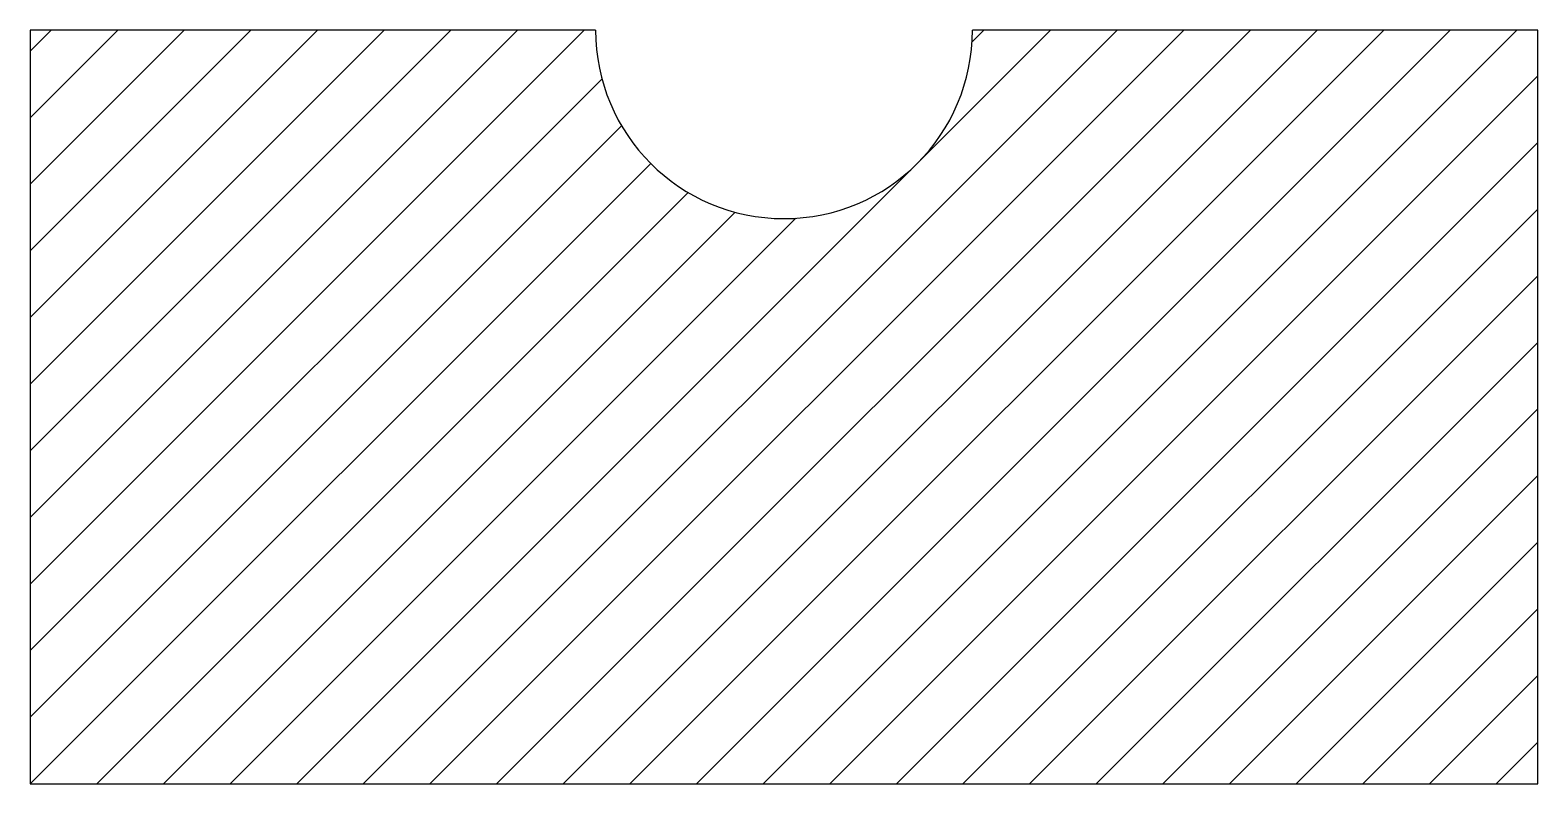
# Model space of a CAD drawing. Header units: inches. Extents: x 0 to 4, y 0 to 2.
import ezdxf

# ---------------------------------------------------------------- set-up
doc = ezdxf.new("R2010")
doc.units = ezdxf.units.IN
doc.header["$MEASUREMENT"] = 0
doc.layers.add('HATCH', color=4, linetype='Continuous')
doc.layers.add('OBJECT', color=7, linetype='Continuous')

msp = doc.modelspace()

# ---------------------------------------------------------------- hatches: boundary and pattern name
at = {"layer": 'HATCH'}
h = msp.add_hatch(dxfattribs=at)
h.set_pattern_fill('ANSI31', color=256)
edge = h.paths.add_edge_path()
edge.add_line((0, 0), (4, 0))
edge.add_line((4, 0), (4, 2))
edge.add_line((4, 2), (2.5, 2))
edge.add_arc((2, 2), 0.5, -180, 0, ccw=False)
edge.add_line((1.5, 2), (0, 2))
edge.add_line((0, 2), (0, 0))

# ---------------------------------------------------------------- linework, layer by layer
at = {"layer": 'OBJECT'}
for p, q in [((1.5, 2), (0, 2)), ((0, 2), (0, 0)), ((4, 2), (2.5, 2)), ((4, 0), (4, 2)), ((0, 0), (4, 0))]:
    msp.add_line(p, q, dxfattribs=at)
msp.add_arc((2, 2), 0.5, 180, 0, dxfattribs=at)

doc.saveas('drawing.dxf')
